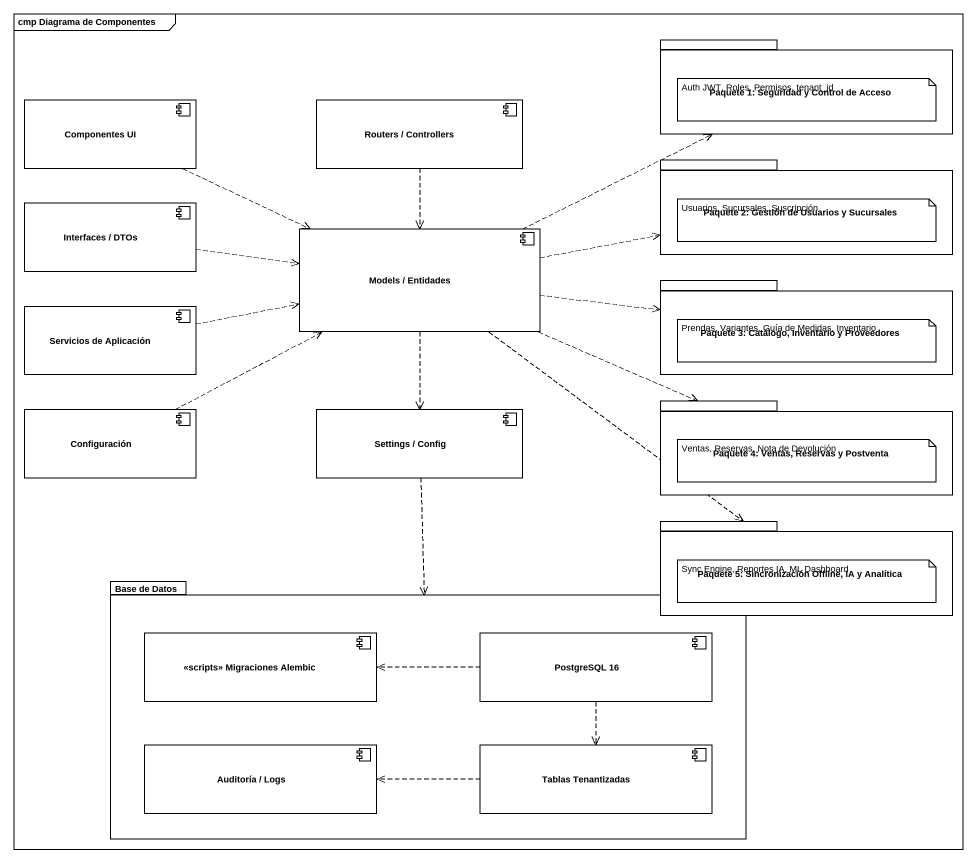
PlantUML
@startuml
mainframe cmp Diagrama de Componentes
package "Paquete 1: Seguridad y Control de Acceso" as Paquete_1_Seguridad_y {
}
component "Componentes UI" as Componentes_UI
component "Routers / Controllers" as Routers_Controllers
package "Paquete 2: Gestión de Usuarios y Sucursales" as Paquete_2_Gestión_de {
}
component "Interfaces / DTOs" as Interfaces_DTOs
component "Models / Entidades" as Models_Entidades
package "Paquete 3: Catálogo, Inventario y Proveedores" as Paquete_3_Catálogo {
}
component "Servicios de Aplicación" as Servicios_de_Aplicación
package "Paquete 4: Ventas, Reservas y Postventa" as Paquete_4_Ventas_Reservas_y {
}
component Configuración
component "Settings / Config" as Settings_Config
package "Paquete 5: Sincronización Offline, IA y Analítica" as Paquete_5_Sincronización {
}
package "Base de Datos" as Base_de_Datos {
  component "<<scripts>> Migraciones Alembic" as scripts_Migraciones_Alembic
  component "PostgreSQL 16" as PostgreSQL_16
  component "Auditoría / Logs" as Auditoría_Logs
  component "Tablas Tenantizadas" as Tablas_Tenantizadas
}
Componentes_UI .right.> Models_Entidades
Routers_Controllers ..> Models_Entidades
Interfaces_DTOs .right.> Models_Entidades
Models_Entidades .right.> Paquete_1_Seguridad_y
Models_Entidades .right.> Paquete_2_Gestión_de
Models_Entidades .right.> Paquete_3_Catálogo
Models_Entidades .right.> Paquete_4_Ventas_Reservas_y
Models_Entidades ..> Settings_Config
Models_Entidades ..> Paquete_5_Sincronización
Servicios_de_Aplicación .right.> Models_Entidades
Configuración .right.> Models_Entidades
Settings_Config ..> Base_de_Datos
PostgreSQL_16 .left.> scripts_Migraciones_Alembic
PostgreSQL_16 ..> Tablas_Tenantizadas
Tablas_Tenantizadas .left.> Auditoría_Logs
note as N1
  Auth JWT, Roles, Permisos, tenant_id
end note
note as N2
  Usuarios, Sucursales, Suscripción
end note
note as N3
  Prendas, Variantes, Guía de Medidas, Inventario
end note
note as N4
  Ventas, Reservas, Nota de Devolución
end note
note as N5
  Sync Engine, Reportes IA, ML Dashboard
end note
@enduml
